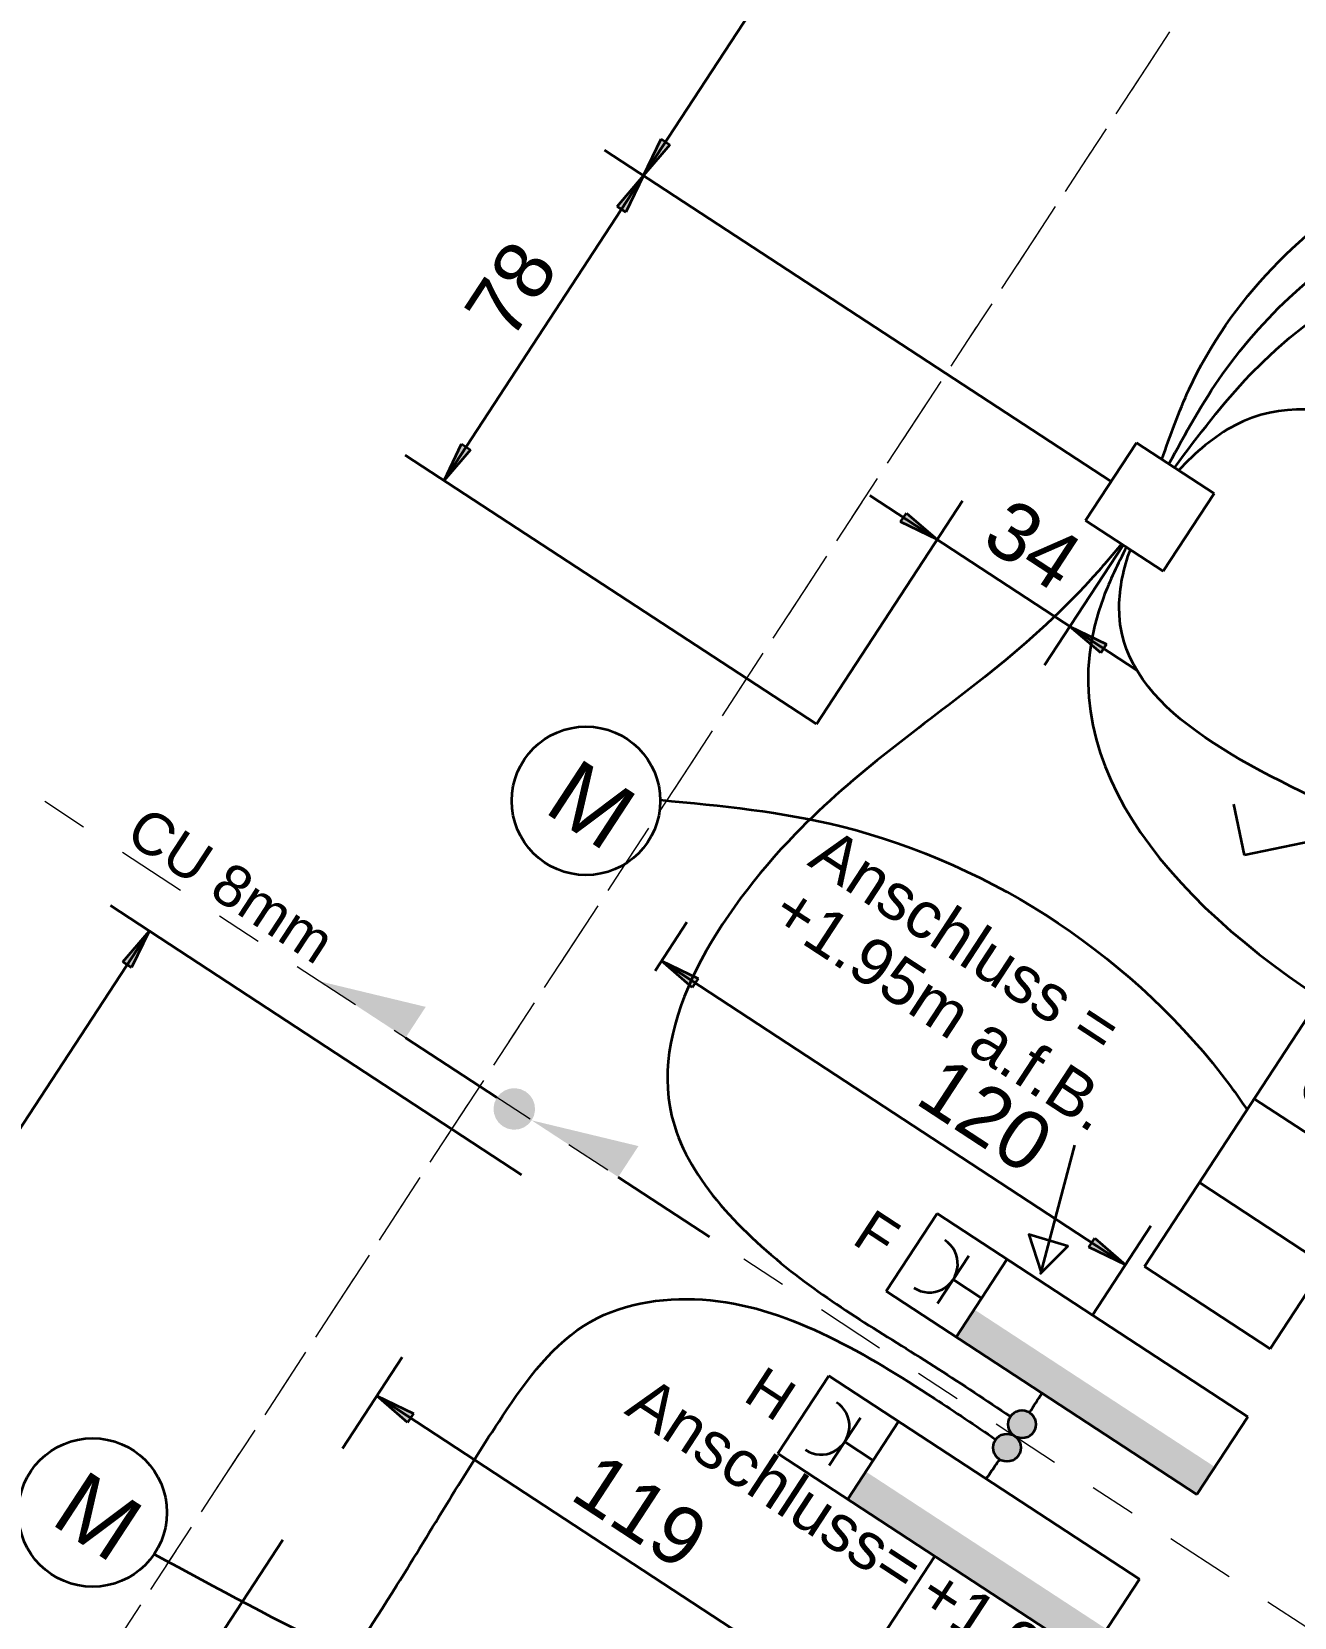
# Model space of a CAD drawing. Header units: metres. Extents: x 2696276 to 2696381, y 1245119 to 1245220.
# Drawn here: x 2696287.259 to 2696289.979, y 1245174.501 to 1245177.917 of the extents above; entities that cross this region are included whole.
import ezdxf
from ezdxf.lldxf.tags import DXFTag

# ---------------------------------------------------------------- set-up
doc = ezdxf.new("R2010")
doc.units = ezdxf.units.M
doc.linetypes.add('000_hbf_Strichpunkt 3_1_1mm Achsen', pattern=[0.25, 0.15, -0.05, 0, -0.05])
for name, color, linetype, lineweight, true_color in [('008_232.1__Erdungen u. Schutzpotenzialausgleich', 1, 'Continuous', 35, 0xff0000), ('011_232.51_Lichtinstallationen allgemein', 150, 'Continuous', 35, 0x0080ff), ('011_232.51_Lichtinstallationen allgemein_Deckenltg', 150, 'Continuous', 35, 0x0080ff), ('011_232.51_Lichtinstallationen allgemein_Wandltg', 150, 'STRICHPUNKT', 35, 0x0080ff), ('014_232.62_Storeninstallationen', 1, 'Continuous', 35, 0xff0000), ('014_232.62_Storeninstallationen_Deckenltg', 1, 'Continuous', 35, 0xff0000), ('018_233.01_Innenleuchten', 150, 'Continuous', 35, 0x0080ff)]:
    doc.layers.add(name, color=color, linetype=linetype, lineweight=lineweight, true_color=true_color)
doc.layers.add('1_M01_Achsen.V', color=7, linetype='Continuous')
doc.layers.add('X_Mass', color=7, linetype='Continuous', lineweight=35)
doc.styles.get("Standard").update_dxf_attribs({"font": 'arial.ttf'})
tags = doc.linetypes.add('STRICHPUNKT', pattern=[25.4, 12.7, -6.35, 0, -6.35]).pattern_tags.tags
tags[10:11] = [DXFTag(74, 4), DXFTag(75, 0), DXFTag(340, '0'), DXFTag(46, 0.0), DXFTag(50, 0.0), DXFTag(44, 0.0), DXFTag(45, 0.0)]
tags[8:9] = [DXFTag(74, 4), DXFTag(75, 0), DXFTag(340, '0'), DXFTag(46, 0.0), DXFTag(50, 0.0), DXFTag(44, 0.0), DXFTag(45, 0.0)]
tags[6:7] = [DXFTag(74, 4), DXFTag(75, 0), DXFTag(340, '0'), DXFTag(46, 0.0), DXFTag(50, 0.0), DXFTag(44, 0.0), DXFTag(45, 0.0)]
tags[4:5] = [DXFTag(74, 4), DXFTag(75, 0), DXFTag(340, '0'), DXFTag(46, 0.0), DXFTag(50, 0.0), DXFTag(44, 0.0), DXFTag(45, 0.0)]

# ---------------------------------------------------------------- blocks, each defined once
blk = doc.blocks.new('0_Leitung_ durchgehend-A0S2JC8O73', base_point=(-845.48, -66.01))
at = {"lineweight": -2}
blk.add_hatch(color=0, dxfattribs=at).paths.add_polyline_path([(-792.01, -64.7), (-792.94, -65.41), (-794.02, -65.86), (-795.18, -66.01), (-796.34, -65.86), (-797.42, -65.41), (-798.35, -64.7), (-799.06, -63.78), (-799.5, -62.7), (-799.66, -61.54), (-799.5, -60.38), (-799.06, -59.3), (-798.35, -58.37), (-797.42, -57.66), (-796.34, -57.21), (-795.18, -57.06), (-794.02, -57.21), (-792.94, -57.66), (-792.01, -58.37), (-791.3, -59.3), (-790.85, -60.38), (-790.7, -61.54), (-790.85, -62.7), (-791.3, -63.78)])
at = {"color": 0, "lineweight": -2}
for p, q in [((-823.19, -61.54), (-799.66, -61.54)), ((-768.41, -61.54), (-744.88, -61.54))]:
    blk.add_line(p, q, dxfattribs=at)
for points in [[(-823.19, -61.54), (-845.48, -61.54), (-823.19, -53.58)], [(-768.41, -53.58), (-768.41, -61.54), (-790.7, -61.54)]]:
    blk.add_solid(points, dxfattribs=at)
blk = doc.blocks.new('Spiegelschrank mit Steckdose L.-A0S2JCAS73', base_point=(-707.01, -92.54))
at = {"color": 0, "lineweight": -2}
for p, q in [((-627.01, -72.54), (-707.01, -72.54)), ((-707.01, -72.54), (-707.01, -92.54)), ((-689.01, -72.54), (-689.01, -92.54)), ((-627.01, -92.54), (-627.01, -72.54)), ((-696.34, -76.41), (-696.34, -88.67)), ((-696.34, -82.54), (-689.01, -82.54)), ((-707.01, -92.54), (-627.01, -92.54))]:
    blk.add_line(p, q, dxfattribs=at)
blk.add_ellipse((-702.47, -82.54), major_axis=(0, -6.13), ratio=1, start_param=0, end_param=3.141593, dxfattribs=at)
blk.add_solid([(-689.01, -85.44), (-689.01, -92.54), (-627.01, -85.44), (-627.01, -92.54)], dxfattribs=at)
blk = doc.blocks.new('Bemerkung 1-A0S2JCAU73', base_point=(-664.68, -103.51))
at = {"color": 0, "lineweight": -2, "insert": (-664.68, -93.51), "char_height": 10, "attachment_point": 1}
blk.add_mtext('{\\fArial;+1.95m a.f.B.}', dxfattribs=at)
blk = doc.blocks.new('Bemerkung-A0S2JCAW73', base_point=(-739.7, -103.47))
at = {"color": 0, "lineweight": -2, "insert": (-739.7, -93.47), "char_height": 10, "attachment_point": 1}
blk.add_mtext('{\\fArial;Anschluss=}', dxfattribs=at)
blk = doc.blocks.new('0_232.51_Lichtinstallationen allgemein_Deckenltg-A0S2JCBK73', base_point=(-751.8, 131.96))
at = {"color": 0, "linetype": 'ByBlock', "lineweight": -2, "ltscale": 0.35}
blk.add_open_spline([(-751.8, 131.96), (-751.26, 140.6), (-748.17, 190.78), (-685.02, 262.58), (-591.75, 281.15), (-519.76, 306.76), (-482.11, 359.98), (-424.47, 372.11), (-404.5, 353.1), (-401.99, 350.05)], degree=3, knots=[0, 0, 0, 0, 25.885962, 150.338099, 242.823763, 314.203952, 368.75024, 437.667803, 449.510437, 449.510437, 449.510437, 449.510437], dxfattribs=at)
blk = doc.blocks.new('0_232.62_Storeninstallationen_Deckenltg-A0S2JCC273', base_point=(-805.33, 11.39))
at = {"color": 0, "linetype": 'ByBlock', "lineweight": -2, "ltscale": 0.35}
blk.add_open_spline([(-805.33, 11.39), (-793.71, 17.5), (-752.3, 39.27), (-698.03, 38.78), (-664.89, 25.58), (-662.98, 24.78)], degree=3, knots=[0, 0, 0, 0, 39.342163, 140.234288, 146.450132, 146.450132, 146.450132, 146.450132], dxfattribs=at)
blk = doc.blocks.new('0_232.51_Lichtinstallationen allgemein_Deckenltg-A0S2JCDI73', base_point=(-761.06, -235.04))
at = {"color": 0, "linetype": 'ByBlock', "lineweight": -2, "ltscale": 0.35}
blk.add_open_spline([(-754.2, -235.04), (-755.03, -231.29), (-760.38, -207.16), (-759.36, -167.46), (-761.69, -123.9), (-760.05, -89.83), (-737.87, -70.74), (-711.84, -64.54), (-688.79, -64.12), (-674.67, -64.16), (-669.38, -64.36)], degree=3, knots=[0, 0, 0, 0, 11.51283, 74.112648, 117.103909, 144.888965, 171.073256, 197.717795, 224.232743, 240.088915, 240.088915, 240.088915, 240.088915], dxfattribs=at)
blk = doc.blocks.new('Schalter_ Schema 1_ UP-A0S2JCH273', base_point=(-701.43, 70.33))
at = {"color": 0, "lineweight": -2}
for p, q in [((-678.24, 85.55), (-693.46, 70.33)), ((-664.1, 85.55), (-648.89, 70.33)), ((-693.46, 70.33), (-701.43, 78.31)), ((-648.89, 70.33), (-640.91, 78.31))]:
    blk.add_line(p, q, dxfattribs=at)
blk.add_circle((-671.17, 92.62), 10, dxfattribs=at)
blk = doc.blocks.new('Gruppenzuleitung-A0S2JCJ273', base_point=(-662.98, -15.59))
at = {"color": 0, "linetype": 'ByBlock', "lineweight": -2, "ltscale": 0.35}
for p, q in [((-662.98, -15.59), (-662.98, 49.21)), ((-662.98, 49.21), (-630.64, 49.21)), ((-630.64, 49.21), (-630.64, -15.59)), ((-630.64, 27.61), (-662.98, 27.61)), ((-630.64, 6.01), (-662.98, 6.01)), ((-630.64, -15.59), (-662.98, -15.59))]:
    blk.add_line(p, q, dxfattribs=at)
at = {"color": 0, "linetype": 'ByBlock', "lineweight": -2, "ltscale": 0.35, "insert": (-656.65, 43.81), "char_height": 10.8, "attachment_point": 1}
blk.add_mtext('{\\fArial;UV}', dxfattribs=at)
blk = doc.blocks.new('0_232.51_Lichtinstallationen allgemein_Deckenltg-A0S2JCL473', base_point=(-759.2, 131.96))
at = {"color": 0, "linetype": 'ByBlock', "lineweight": -2, "ltscale": 0.35}
blk.add_open_spline([(-755.04, 131.96), (-756.33, 137.24), (-762.62, 162.9), (-754.3, 204.72), (-719.72, 250.21), (-721.56, 296.34), (-721.37, 326.18), (-721.39, 334.5)], degree=3, knots=[0, 0, 0, 0, 16.27093, 79.181514, 118.678391, 184.179171, 209.135646, 209.135646, 209.135646, 209.135646], dxfattribs=at)
blk = doc.blocks.new('Maß-A0S2JCNG73', base_point=(-908.04, 121.96))
at = {"color": 0, "linetype": 'ByBlock', "lineweight": -2, "ltscale": 0.35}
for p, q in [((-882, 1405.75), (-882, 121.96)), ((-882, 121.96), (-883.14, 130.64)), ((-883.14, 130.64), (-880.86, 130.64)), ((-880.86, 130.64), (-882, 121.96)), ((-892, 121.96), (-761.61, 121.96))]:
    blk.add_line(p, q, dxfattribs=at)
blk.add_solid([(-882, 121.96), (-883.14, 130.64), (-880.86, 130.64)], dxfattribs=at)
blk = doc.blocks.new('1_Anschlusspunkt-A0S2JCOA73', base_point=(-669.39, -67.47))
at = {"lineweight": -2}
blk.add_hatch(color=0, dxfattribs=at).paths.add_polyline_path([(-666.44, -61.47), (-665.65, -61.56), (-664.91, -61.86), (-664.28, -62.33), (-663.8, -62.96), (-663.49, -63.69), (-663.39, -64.47), (-663.49, -65.26), (-663.8, -65.99), (-664.28, -66.61), (-664.91, -67.09), (-665.65, -67.38), (-666.44, -67.47), (-667.2, -67.36), (-667.91, -67.05), (-668.52, -66.58), (-668.99, -65.96), (-669.29, -65.24), (-669.39, -64.47), (-669.29, -63.7), (-668.99, -62.99), (-668.52, -62.37), (-667.91, -61.89), (-667.2, -61.58)])
at = {"color": 0, "lineweight": -2}
blk.add_circle((-666.39, -64.47), 3, dxfattribs=at)
blk = doc.blocks.new('Maß-A0S2JCPS73', base_point=(-898.78, 43.47))
at = {"color": 0, "linetype": 'ByBlock', "lineweight": -2, "ltscale": 0.35}
for p, q in [((-892, 121.96), (-761.61, 121.96)), ((-883.14, 113.29), (-882, 121.96)), ((-882, 121.96), (-880.86, 113.29)), ((-882, 121.96), (-882, 43.47)), ((-880.86, 113.29), (-883.14, 113.29)), ((-882, 43.47), (-883.14, 52.14)), ((-883.14, 52.14), (-880.86, 52.14)), ((-880.86, 52.14), (-882, 43.47)), ((-892, 43.47), (-786.2, 43.47))]:
    blk.add_line(p, q, dxfattribs=at)
for points in [[(-882, 121.96), (-880.86, 113.29), (-883.14, 113.29)], [(-882, 43.47), (-883.14, 52.14), (-880.86, 52.14)]]:
    blk.add_solid(points, dxfattribs=at)
at = {"color": 0, "linetype": 'ByBlock', "lineweight": -2, "ltscale": 0.35, "insert": (-898.78, 76.15), "char_height": 12.5, "attachment_point": 1, "rotation": 90}
blk.add_mtext('{\\fArial;78}', dxfattribs=at)
blk = doc.blocks.new('Motor allgemein-A0S2JCQG73', base_point=(-834.61, -13.53))
at = {"color": 0, "lineweight": -2}
blk.add_circle((-818.61, 2.47), 16, dxfattribs=at)
at = {"color": 0, "lineweight": -2, "insert": (-825.31, 9.47), "char_height": 14, "attachment_point": 1}
blk.add_mtext('{\\fArial;M}', dxfattribs=at)
blk = doc.blocks.new('Maß-A0S2JCS873', base_point=(-786.11, -30.53))
at = {"color": 0, "linetype": 'ByBlock', "lineweight": -2, "ltscale": 0.35}
for p, q in [((-786.11, -7.5), (-786.11, -20.04)), ((-666.61, -7.5), (-666.61, -30.53)), ((-786.11, -17.5), (-777.43, -16.36)), ((-777.43, -16.36), (-777.43, -18.64)), ((-675.28, -18.64), (-675.28, -16.36)), ((-675.28, -16.36), (-666.61, -17.5)), ((-666.61, -17.5), (-786.11, -17.5)), ((-777.43, -18.64), (-786.11, -17.5)), ((-666.61, -17.5), (-675.28, -18.64))]:
    blk.add_line(p, q, dxfattribs=at)
for points in [[(-786.11, -17.5), (-777.43, -16.36), (-777.43, -18.64)], [(-666.61, -17.5), (-675.28, -18.64), (-675.28, -16.36)]]:
    blk.add_solid(points, dxfattribs=at)
at = {"color": 0, "linetype": 'ByBlock', "lineweight": -2, "ltscale": 0.35, "insert": (-724.04, -0.74), "char_height": 12.5, "attachment_point": 1}
blk.add_mtext('{\\fArial;120}', dxfattribs=at)
blk = doc.blocks.new('Maß-A0S2JCTS73', base_point=(-898.67, -431.27))
at = {"color": 0, "linetype": 'ByBlock', "lineweight": -2, "ltscale": 0.35}
for p, q in [((-892, -245.04), (-761.61, -245.04)), ((-883.14, -253.71), (-882, -245.04)), ((-882, -245.04), (-882, -431.27)), ((-882, -245.04), (-880.86, -253.71)), ((-880.86, -253.71), (-883.14, -253.71)), ((-882, -431.27), (-883.14, -422.59)), ((-883.14, -422.59), (-880.86, -422.59)), ((-880.86, -422.59), (-882, -431.27)), ((-892, -431.27), (-599.69, -431.27))]:
    blk.add_line(p, q, dxfattribs=at)
for points in [[(-882, -245.04), (-880.86, -253.71), (-883.14, -253.71)], [(-882, -431.27), (-883.14, -422.59), (-880.86, -422.59)]]:
    blk.add_solid(points, dxfattribs=at)
at = {"color": 0, "linetype": 'ByBlock', "lineweight": -2, "ltscale": 0.35, "insert": (-898.67, -351.37), "char_height": 12.5, "attachment_point": 1, "rotation": 90}
blk.add_mtext('{\\fArial;186}', dxfattribs=at)
blk = doc.blocks.new('0_232.51_Lichtinstallationen allgemein_Deckenltg-A0S2JCTU73', base_point=(-750.06, 85.5))
at = {"color": 0, "linetype": 'ByBlock', "lineweight": -2, "ltscale": 0.35}
blk.add_open_spline([(-680.77, 89.81), (-707.4, 86.26), (-739.11, 82.03), (-749.15, 107.9), (-750.06, 111.96)], degree=3, knots=[0, 0, 0, 0, 65.463532, 77.96539, 77.96539, 77.96539, 77.96539], dxfattribs=at)
blk = doc.blocks.new('0_232.3_Lichtinstallationen allgemein_Wandltg-A0S2JCW473', base_point=(-666.46, -72.54))
at = {"color": 0, "lineweight": -2}
blk.add_open_spline([(-666.46, -72.54), (-666.45, -72), (-666.4, -70.31), (-666.38, -68.63), (-666.37, -67.47)], degree=3, knots=[0, 0, 0, 0, 1.606478, 5.065892, 5.065892, 5.065892, 5.065892], dxfattribs=at)
blk = doc.blocks.new('1_Anschlusspunkt-A0S2JCWW73', base_point=(-669.45, -61.48))
at = {"lineweight": -2}
blk.add_hatch(color=0, dxfattribs=at).paths.add_polyline_path([(-666.5, -55.48), (-665.71, -55.57), (-664.98, -55.86), (-664.35, -56.34), (-663.86, -56.96), (-663.56, -57.69), (-663.45, -58.48), (-663.56, -59.26), (-663.86, -59.99), (-664.35, -60.62), (-664.98, -61.09), (-665.71, -61.39), (-666.5, -61.48), (-667.27, -61.36), (-667.98, -61.06), (-668.59, -60.58), (-669.06, -59.96), (-669.35, -59.25), (-669.45, -58.48), (-669.35, -57.71), (-669.06, -56.99), (-668.59, -56.37), (-667.98, -55.9), (-667.27, -55.59)])
at = {"color": 0, "lineweight": -2}
blk.add_circle((-666.45, -58.48), 3, dxfattribs=at)
blk = doc.blocks.new('Maß-A0S2JCZ473', base_point=(-803.46, -235.04))
at = {"color": 0, "linetype": 'ByBlock', "lineweight": -2, "ltscale": 0.35}
for p, q in [((-786.11, -227), (-786.11, -166.51)), ((-751.61, -207), (-751.61, -235.04)), ((-734.26, -217), (-803.46, -217)), ((-794.78, -218.14), (-794.78, -215.86)), ((-794.78, -215.86), (-786.11, -217)), ((-786.11, -217), (-794.78, -218.14)), ((-751.61, -217), (-742.93, -215.86)), ((-742.93, -218.14), (-751.61, -217)), ((-742.93, -215.86), (-742.93, -218.14))]:
    blk.add_line(p, q, dxfattribs=at)
for points in [[(-786.11, -217), (-794.78, -218.14), (-794.78, -215.86)], [(-751.61, -217), (-742.93, -215.86), (-742.93, -218.14)]]:
    blk.add_solid(points, dxfattribs=at)
at = {"color": 0, "linetype": 'ByBlock', "lineweight": -2, "ltscale": 0.35, "insert": (-777.85, -200.33), "char_height": 12.5, "attachment_point": 1}
blk.add_mtext('{\\fArial;35}', dxfattribs=at)
blk = doc.blocks.new('Maß-A0S2JD0O73', base_point=(-803.46, 43.47))
at = {"color": 0, "linetype": 'ByBlock', "lineweight": -2, "ltscale": 0.35}
for p, q in [((-751.93, 81), (-751.93, 111.96)), ((-786.11, 101), (-786.11, 43.47)), ((-734.58, 91), (-803.46, 91)), ((-794.78, 89.86), (-794.78, 92.14)), ((-794.78, 92.14), (-786.11, 91)), ((-786.11, 91), (-794.78, 89.86)), ((-751.93, 91), (-743.25, 92.14)), ((-743.25, 89.86), (-751.93, 91)), ((-743.25, 92.14), (-743.25, 89.86))]:
    blk.add_line(p, q, dxfattribs=at)
for points in [[(-786.11, 91), (-794.78, 89.86), (-794.78, 92.14)], [(-751.93, 91), (-743.25, 92.14), (-743.25, 89.86)]]:
    blk.add_solid(points, dxfattribs=at)
at = {"color": 0, "linetype": 'ByBlock', "lineweight": -2, "ltscale": 0.35, "insert": (-777.94, 107.67), "char_height": 12.5, "attachment_point": 1}
blk.add_mtext('{\\fArial;34}', dxfattribs=at)
blk = doc.blocks.new('0_232.51_Lichtinstallationen allgemein_Deckenltg-A0S2JD4I73', base_point=(-750.73, 131.96))
at = {"color": 0, "linetype": 'ByBlock', "lineweight": -2, "ltscale": 0.35}
blk.add_open_spline([(-680, 166.54), (-707.61, 166.26), (-741.45, 165.91), (-749.87, 137.06), (-750.73, 131.96)], degree=3, knots=[0, 0, 0, 0, 68.833767, 84.34913, 84.34913, 84.34913, 84.34913], dxfattribs=at)
blk = doc.blocks.new('1_Abzweigdose quadratisch UP-A0S2JD5073', base_point=(-761.61, 111.96))
at = {"color": 0, "lineweight": -2}
for p, q in [((-761.61, 111.96), (-761.61, 131.96)), ((-761.61, 131.96), (-741.61, 131.96)), ((-741.61, 131.96), (-741.61, 111.96)), ((-741.61, 111.96), (-761.61, 111.96))]:
    blk.add_line(p, q, dxfattribs=at)
blk = doc.blocks.new('Maß-A0S2JD6O73', base_point=(-786.11, -143.04))
at = {"color": 0, "linetype": 'ByBlock', "lineweight": -2, "ltscale": 0.35}
for p, q in [((-666.61, -139.5), (-666.61, -92.54)), ((-786.11, -119.5), (-786.11, -143.04)), ((-786.11, -129.5), (-777.43, -128.36)), ((-666.61, -129.5), (-786.11, -129.5)), ((-777.43, -130.64), (-786.11, -129.5)), ((-777.43, -128.36), (-777.43, -130.64)), ((-675.28, -130.64), (-675.28, -128.36)), ((-675.28, -128.36), (-666.61, -129.5)), ((-666.61, -129.5), (-675.28, -130.64))]:
    blk.add_line(p, q, dxfattribs=at)
for points in [[(-786.11, -129.5), (-777.43, -128.36), (-777.43, -130.64)], [(-666.61, -129.5), (-675.28, -130.64), (-675.28, -128.36)]]:
    blk.add_solid(points, dxfattribs=at)
at = {"color": 0, "linetype": 'ByBlock', "lineweight": -2, "ltscale": 0.35, "insert": (-739.57, -112.83), "char_height": 12.5, "attachment_point": 1}
blk.add_mtext('{\\fArial;119}', dxfattribs=at)
blk = doc.blocks.new('0_232.62_Storeninstallationen_Deckenltg-A0S2JD9Y73', base_point=(-807.61, -184.26))
at = {"color": 0, "linetype": 'ByBlock', "lineweight": -2, "ltscale": 0.35}
blk.add_open_spline([(-807.61, -184.26), (-776.99, -181.75), (-726.24, -177.59), (-679.53, -156.71), (-661.85, -147.3)], degree=3, knots=[0, 0, 0, 0, 91.413763, 151.500628, 151.500628, 151.500628, 151.500628], dxfattribs=at)
blk = doc.blocks.new('Spiegelschrank mit Steckdose L.-A0S2JDDI73', base_point=(-706.61, -50.53))
at = {"color": 0, "lineweight": -2}
for p, q in [((-626.61, -30.53), (-706.61, -30.53)), ((-706.61, -30.53), (-706.61, -50.53)), ((-688.61, -30.53), (-688.61, -50.53)), ((-626.61, -50.53), (-626.61, -30.53)), ((-695.94, -34.4), (-695.94, -46.66)), ((-695.94, -40.53), (-688.61, -40.53)), ((-706.61, -50.53), (-626.61, -50.53))]:
    blk.add_line(p, q, dxfattribs=at)
blk.add_ellipse((-702.07, -40.53), major_axis=(0, -6.13), ratio=1, start_param=0, end_param=3.141593, dxfattribs=at)
blk.add_solid([(-688.61, -43.43), (-688.61, -50.53), (-626.61, -43.43), (-626.61, -50.53)], dxfattribs=at)
blk = doc.blocks.new('Bemerkung-A0S2JDDK73', base_point=(-771.42, 17))
at = {"color": 0, "lineweight": -2, "insert": (-771.42, 27), "char_height": 10, "attachment_point": 1}
blk.add_mtext('{\\fArial;Anschluss =}', dxfattribs=at)
blk = doc.blocks.new('Bemerkung 1-A0S2JDDM73', base_point=(-771.54, 2.2))
at = {"color": 0, "lineweight": -2, "insert": (-771.54, 12.2), "char_height": 10, "attachment_point": 1}
blk.add_mtext('{\\fArial;+1.95m a.f.B.}', dxfattribs=at)
blk = doc.blocks.new('0_232.51_Lichtinstallationen allgemein_Deckenltg-A0S2JDDS73', base_point=(-779.45, -58.72))
at = {"color": 0, "linetype": 'ByBlock', "lineweight": -2, "ltscale": 0.35}
blk.add_open_spline([(-752.33, 111.96), (-752.73, 108.62), (-754.37, 94.98), (-762.98, 64.27), (-781.6, 20.29), (-780.95, -47.65), (-726.64, -60.11), (-694.66, -58.12), (-675.64, -58.42), (-669.45, -58.46)], degree=3, knots=[0, 0, 0, 0, 10.098901, 41.232805, 94.241503, 160.418871, 202.682725, 240.827845, 259.401504, 259.401504, 259.401504, 259.401504], dxfattribs=at)
blk = doc.blocks.new('Maß-A0S2JDNE73', base_point=(-898.67, -245.04))
at = {"color": 0, "linetype": 'ByBlock', "lineweight": -2, "ltscale": 0.35}
for p, q in [((-892, -72.54), (-786.11, -72.54)), ((-883.14, -81.21), (-882, -72.54)), ((-882, -245.04), (-882, -72.54)), ((-882, -72.54), (-880.86, -81.21)), ((-880.86, -81.21), (-883.14, -81.21)), ((-882, -245.04), (-883.14, -236.36)), ((-883.14, -236.36), (-880.86, -236.36)), ((-880.86, -236.36), (-882, -245.04)), ((-892, -245.04), (-761.61, -245.04))]:
    blk.add_line(p, q, dxfattribs=at)
for points in [[(-882, -72.54), (-880.86, -81.21), (-883.14, -81.21)], [(-882, -245.04), (-883.14, -236.36), (-880.86, -236.36)]]:
    blk.add_solid(points, dxfattribs=at)
at = {"color": 0, "linetype": 'ByBlock', "lineweight": -2, "ltscale": 0.35, "insert": (-898.67, -172), "char_height": 12.5, "attachment_point": 1, "rotation": 90}
blk.add_mtext('{\\fArial;173}', dxfattribs=at)
blk = doc.blocks.new('Motor allgemein-A0S2JDNW73', base_point=(-839.61, -200.05))
at = {"color": 0, "lineweight": -2}
blk.add_circle((-823.61, -184.05), 16, dxfattribs=at)
at = {"color": 0, "lineweight": -2, "insert": (-830.31, -177.05), "char_height": 14, "attachment_point": 1}
blk.add_mtext('{\\fArial;M}', dxfattribs=at)
blk = doc.blocks.new('0_232.51_Lichtinstallationen allgemein_Deckenltg-A0S2JDSQ73', base_point=(-751.1, 53.38))
at = {"color": 0, "linetype": 'ByBlock', "lineweight": -2, "ltscale": 0.35}
blk.add_open_spline([(-751.1, 111.96), (-750.63, 107.95), (-741.31, 29.46), (-576.64, 52.91), (-509.91, 98.38), (-501.42, 105.23)], degree=3, knots=[0, 0, 0, 0, 11.925284, 233.018987, 265.733691, 265.733691, 265.733691, 265.733691], dxfattribs=at)
blk = doc.blocks.new('0_232.51_Lichtinstallationen allgemein_Deckenltg-A0S2JDWK73', base_point=(-754.32, 131.96))
at = {"color": 0, "linetype": 'ByBlock', "lineweight": -2, "ltscale": 0.35}
blk.add_open_spline([(-753.25, 131.96), (-753.84, 139.48), (-757.01, 179.99), (-723.04, 244.15), (-648.05, 284.93), (-598.6, 300.85), (-570.95, 305.73)], degree=3, knots=[0, 0, 0, 0, 22.565276, 121.659664, 191.908238, 276.117729, 276.117729, 276.117729, 276.117729], dxfattribs=at)
blk = doc.blocks.new('0_232.3_Lichtinstallationen allgemein_Wandltg-A0S2JE0U73', base_point=(-666.52, -55.48))
at = {"color": 0, "lineweight": -2}
blk.add_open_spline([(-666.48, -55.48), (-666.49, -53.83), (-666.51, -52.18), (-666.52, -50.53)], degree=3, dxfattribs=at)
blk = doc.blocks.new('A$C4181af03')
at = {"layer": '1_M01_Achsen.V', "color": 7, "linetype": '000_hbf_Strichpunkt 3_1_1mm Achsen', "lineweight": 13}
for p, q in [((-8.0411, 18.2388), (-8.0411, -15.5395)), ((-8.0411, 17.8496), (-8.0411, -15.1504))]:
    blk.add_line(p, q, dxfattribs=at)
at = {"layer": '1_M01_Achsen.V', "color": 62, "linetype": '000_hbf_Strichpunkt 3_1_1mm Achsen', "lineweight": 13, "true_color": 0x8cbb26}
blk.add_line((9.6389, -0.6154), (-9.3611, -0.6154), dxfattribs=at)
blk.add_line((9.6389, -0.6154), (-9.3611, -0.6154), dxfattribs=at)
blk = doc.blocks.new('A$Ccc2696ef')
blk.add_blockref('A$C4181af03', (0, 0))

msp = doc.modelspace()

# ---------------------------------------------------------------- linework, layer by layer
at = {"layer": '018_233.01_Innenleuchten', "linetype": 'Continuous', "ltscale": 0.35}
msp.add_lwpolyline([(2696289.506, 1245175.5179), (2696289.4323, 1245175.2414), (2696289.491, 1245175.3006), (2696289.4075, 1245175.3254), (2696289.4336, 1245175.244)], dxfattribs=at)

# ---------------------------------------------------------------- block references
at = {"rotation": 326.8000002754653}
msp.add_blockref('A$Ccc2696ef', (2696295.2894, 1245171.7568), dxfattribs=at)
at = {"layer": '008_232.1__Erdungen u. Schutzpotenzialausgleich', "linetype": 'Continuous', "ltscale": 0.35, "xscale": 0.01, "yscale": 0.01, "zscale": 0.01, "rotation": 326.8000002754653}
msp.add_blockref('0_Leitung_ durchgehend-A0S2JC8O73', (2696287.8532, 1245175.834), dxfattribs=at)
at = {"layer": '011_232.51_Lichtinstallationen allgemein', "linetype": 'Continuous', "ltscale": 0.35, "xscale": 0.01, "yscale": 0.01, "zscale": 0.01, "rotation": 326.8000002754653}
for name, p in [('1_Abzweigdose quadratisch UP-A0S2JD5073', (2696289.5296, 1245176.864)), ('Schalter_ Schema 1_ UP-A0S2JCH273', (2696289.8052, 1245176.1861)), ('1_Anschlusspunkt-A0S2JCWW73', (2696289.3511, 1245174.9081)), ('1_Anschlusspunkt-A0S2JCOA73', (2696289.3188, 1245174.8576))]:
    msp.add_blockref(name, p, dxfattribs=at)
at = {"layer": '011_232.51_Lichtinstallationen allgemein_Deckenltg', "ltscale": 0.35, "xscale": 0.01, "yscale": 0.01, "zscale": 0.01, "rotation": 326.8000002754653}
for name, p in [('0_232.51_Lichtinstallationen allgemein_Deckenltg-A0S2JCBK73', (2696289.7212, 1245176.9776)), ('0_232.51_Lichtinstallationen allgemein_Deckenltg-A0S2JCL473', (2696289.6592, 1245177.0182)), ('0_232.51_Lichtinstallationen allgemein_Deckenltg-A0S2JDWK73', (2696289.7001, 1245176.9915)), ('0_232.51_Lichtinstallationen allgemein_Deckenltg-A0S2JD4I73', (2696289.7301, 1245176.9718)), ('0_232.51_Lichtinstallationen allgemein_Deckenltg-A0S2JDDS73', (2696288.4457, 1245175.5335)), ('0_232.51_Lichtinstallationen allgemein_Deckenltg-A0S2JDSQ73', (2696289.2968, 1245176.3163)), ('0_232.51_Lichtinstallationen allgemein_Deckenltg-A0S2JCTU73', (2696289.4813, 1245176.5794)), ('0_232.51_Lichtinstallationen allgemein_Deckenltg-A0S2JCDI73', (2696287.6341, 1245173.9574))]:
    msp.add_blockref(name, p, dxfattribs=at)
at = {"layer": '011_232.51_Lichtinstallationen allgemein_Wandltg', "linetype": 'STRICHPUNKT', "ltscale": 0.35, "xscale": 0.01, "yscale": 0.01, "zscale": 0.01, "rotation": 326.8000002754653}
for name, p in [('0_232.3_Lichtinstallationen allgemein_Wandltg-A0S2JE0U73', (2696289.4084, 1245174.9422)), ('0_232.3_Lichtinstallationen allgemein_Wandltg-A0S2JCW473', (2696289.3155, 1245174.7992))]:
    msp.add_blockref(name, p, dxfattribs=at)
at = {"layer": '014_232.62_Storeninstallationen', "linetype": 'Continuous', "ltscale": 0.35, "xscale": 0.01, "yscale": 0.01, "zscale": 0.01, "rotation": 326.8000002754653}
for name, p in [('Motor allgemein-A0S2JCQG73', (2696288.2316, 1245176.2136)), ('Motor allgemein-A0S2JDNW73', (2696287.1685, 1245174.6803))]:
    msp.add_blockref(name, p, dxfattribs=at)
at = {"layer": '014_232.62_Storeninstallationen_Deckenltg', "ltscale": 0.35, "xscale": 0.01, "yscale": 0.01, "zscale": 0.01, "rotation": 326.8000002754653}
for name, p in [('0_232.62_Storeninstallationen_Deckenltg-A0S2JCC273', (2696288.6131, 1245176.2618)), ('Gruppenzuleitung-A0S2JCJ273', (2696289.6565, 1245175.2566)), ('0_232.62_Storeninstallationen_Deckenltg-A0S2JD9Y73', (2696287.5227, 1245174.6371))]:
    msp.add_blockref(name, p, dxfattribs=at)
at = {"layer": '018_233.01_Innenleuchten', "linetype": 'Continuous', "ltscale": 0.35, "xscale": 0.01, "yscale": 0.01, "zscale": 0.01, "rotation": 326.8000002754653}
for name, p in [('Bemerkung-A0S2JDDK73', (2696288.9275, 1245176.1231)), ('Bemerkung 1-A0S2JDDM73', (2696288.8455, 1245175.9999)), ('Spiegelschrank mit Steckdose L.-A0S2JDDI73', (2696289.1001, 1245175.2032)), ('Bemerkung-A0S2JCAW73', (2696288.5333, 1245174.9414)), ('Spiegelschrank mit Steckdose L.-A0S2JCAS73', (2696288.8667, 1245174.8538)), ('Bemerkung 1-A0S2JCAU73', (2696289.1608, 1245174.5303))]:
    msp.add_blockref(name, p, dxfattribs=at)
at = {"layer": 'X_Mass', "ltscale": 0.35, "xscale": 0.01, "yscale": 0.01, "zscale": 0.01, "rotation": 326.8000002754653}
for name, p in [('Maß-A0S2JCNG73', (2696288.3591, 1245177.7495)), ('Maß-A0S2JCPS73', (2696288.0068, 1245177.0419)), ('Maß-A0S2JD0O73', (2696288.8044, 1245176.52)), ('Maß-A0S2JDNE73', (2696286.4279, 1245174.6272)), ('Maß-A0S2JCS873', (2696288.5444, 1245175.8058)), ('Maß-A0S2JD6O73', (2696287.9283, 1245174.8644)), ('Maß-A0S2JCZ473', (2696287.2794, 1245174.1896)), ('Maß-A0S2JCTS73', (2696285.4082, 1245173.0689))]:
    msp.add_blockref(name, p, dxfattribs=at)

# ---------------------------------------------------------------- texts
at = {"layer": '008_232.1__Erdungen u. Schutzpotenzialausgleich', "ltscale": 0.35, "insert": (2696287.5058, 1245176.2515), "char_height": 0.09, "attachment_point": 1, "rotation": 326.8, "line_spacing_factor": 1.002}
msp.add_mtext('{\\fArial;CU 8mm}', dxfattribs=at)
at = {"layer": '018_233.01_Innenleuchten', "linetype": 'Continuous', "ltscale": 0.35, "char_height": 0.09, "attachment_point": 3, "rotation": 326.8, "line_spacing_factor": 1.002}
for s, insert in [('{\\fArial;F}', (2696289.1364, 1245175.3416, 19)), ('{\\fArial;H}', (2696288.9136, 1245174.9954, 19))]:
    msp.add_mtext(s, dxfattribs=dict(at, insert=insert))

doc.saveas('drawing.dxf')
